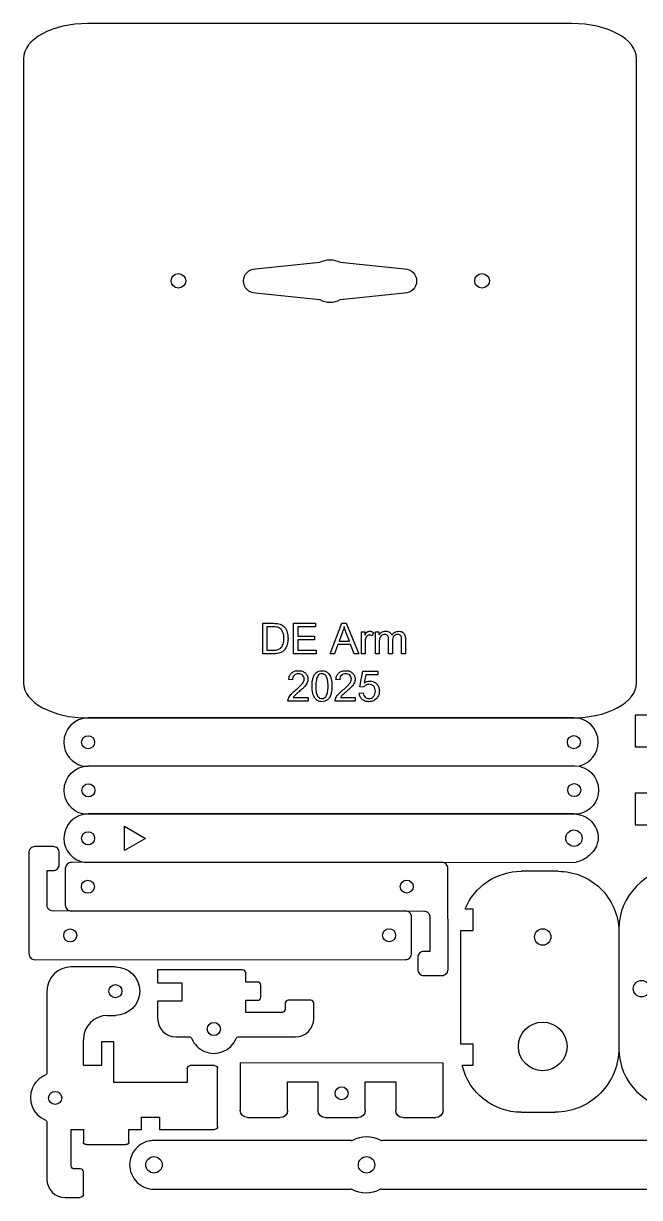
# Model space of a CAD drawing. Header units: millimetres. Extents: x 1 to 287, y -194 to -1.
# Drawn here: x 0.8 to 102.3, y -194.2 to -1 of the extents above; entities that cross this region are included whole.
import ezdxf

# ---------------------------------------------------------------- set-up
doc = ezdxf.new("R2010")
doc.units = ezdxf.units.MM
doc.layers.get('0').update_dxf_attribs({"linetype": 'CONTINUOUS'})

msp = doc.modelspace()

# ---------------------------------------------------------------- linework, layer by layer
for p, q in [((91.13, -1.02), (11.44, -1.03)), ((0.82, -6.8), (0.83, -109.52)), ((101.78, -109.51), (101.76, -6.78)), ((39.04, -41.39), (49.62, -40.3)), ((49.62, -40.3), (49.63, -40.3)), ((52.95, -40.3), (63.55, -41.38)), ((49.63, -46.46), (39.04, -45.39)), ((63.55, -45.38), (52.95, -46.46)), ((40.25, -104.71), (40.25, -99.71)), ((40.25, -99.71), (41.97, -99.71)), ((41.96, -100.3), (40.91, -100.3)), ((40.91, -100.3), (40.91, -104.12)), ((53.33, -101.19), (52.78, -102.66)), ((54.48, -102.66), (53.96, -101.28)), ((56.46, -104.71), (56.46, -101.09)), ((56.46, -101.09), (57.02, -101.09)), ((57.02, -101.09), (57.02, -101.64)), ((58.43, -101.21), (58.22, -101.78)), ((58.8, -104.71), (58.8, -101.09)), ((58.8, -101.09), (59.35, -101.09)), ((59.35, -101.09), (59.35, -101.6)), ((60.95, -104.71), (60.95, -102.36)), ((63.71, -102.23), (63.71, -104.71)), ((40.91, -104.12), (41.98, -104.12)), ((52.78, -102.66), (54.48, -102.66)), ((57.08, -102.82), (57.08, -104.71)), ((59.41, -102.83), (59.41, -104.71)), ((61.56, -102.61), (61.56, -104.71)), ((63.09, -104.71), (63.09, -102.43)), ((42.05, -104.71), (40.25, -104.71)), ((57.08, -104.71), (56.46, -104.71)), ((59.41, -104.71), (58.8, -104.71)), ((61.56, -104.71), (60.95, -104.71)), ((63.71, -104.71), (63.09, -104.71)), ((56.22, -110.15), (56.7, -107.59)), ((56.7, -107.59), (59.19, -107.59)), ((57.19, -108.17), (56.92, -109.52)), ((59.19, -108.17), (57.19, -108.17)), ((59.19, -107.59), (59.19, -108.17)), ((45.12, -109.01), (44.49, -108.94)), ((52.89, -109.01), (52.26, -108.94)), ((45.23, -111.93), (47.68, -111.93)), ((47.68, -111.93), (47.68, -112.52)), ((53, -111.93), (55.45, -111.93)), ((55.45, -111.93), (55.45, -112.52)), ((56.11, -111.21), (56.75, -111.15)), ((56.79, -110.23), (56.22, -110.15)), ((47.68, -112.52), (44.37, -112.52)), ((55.45, -112.52), (52.14, -112.52)), ((91.46, -115.26), (11.46, -115.28)), ((11.46, -115.28), (91.15, -115.27)), ((10.61, -123.19), (92.41, -123.15)), ((91.51, -123.15), (11.51, -123.19)), ((10.57, -131.08), (92.36, -131.06)), ((91.46, -131.06), (11.47, -131.08)), ((11.03, -139.06), (91.81, -139.01)), ((88.86, -140.51), (82.79, -140.51)), ((73.55, -146.68), (74.79, -146.68)), ((74.79, -146.68), (74.79, -150.28)), ((74.79, -150.28), (72.79, -150.28)), ((72.79, -150.28), (72.79, -168.88)), ((98.85, -150.01), (98.86, -169.65)), ((15.96, -156.23), (8.69, -156.23)), ((36.91, -156.73), (22.91, -156.73)), ((22.91, -156.73), (22.91, -158.88)), ((37.41, -158.73), (37.41, -157.23)), ((4.69, -160.23), (4.68, -173.6)), ((22.91, -158.88), (26.91, -158.88)), ((26.91, -158.88), (26.91, -161.88)), ((39.41, -158.73), (37.41, -158.73)), ((39.91, -161.23), (39.91, -159.23)), ((26.91, -161.88), (22.91, -161.88)), ((22.91, -161.88), (22.91, -164.74)), ((37.41, -163.73), (37.41, -161.73)), ((37.41, -161.73), (39.41, -161.73)), ((43.91, -162.23), (43.91, -163.24)), ((48.11, -161.73), (44.41, -161.73)), ((48.61, -164.74), (48.61, -162.23)), ((43.41, -163.74), (37.41, -163.73)), ((14.68, -164.23), (15.96, -164.23)), ((25.91, -167.74), (28.07, -167.74)), ((36.3, -167.74), (45.61, -167.74)), ((10.68, -172.48), (10.68, -168.23)), ((15.68, -168.55), (13.68, -168.55)), ((13.68, -168.55), (13.68, -172.48)), ((15.68, -175.28), (15.68, -168.55)), ((72.79, -168.88), (74.8, -168.88)), ((74.8, -168.88), (74.8, -172.48)), ((13.68, -172.48), (10.68, -172.48)), ((27.78, -172.98), (27.78, -175.28)), ((32.28, -172.48), (28.28, -172.48)), ((32.78, -182.48), (32.78, -172.98)), ((69.91, -172.06), (36.51, -172.05)), ((36.51, -172.05), (36.51, -179.82)), ((69.91, -179.83), (69.91, -172.06)), ((74.8, -172.48), (73.07, -172.48)), ((27.78, -175.28), (15.68, -175.28)), ((44.31, -179.83), (44.31, -175.13)), ((44.31, -175.13), (49.31, -175.13)), ((49.31, -175.13), (49.31, -179.83)), ((57.11, -179.83), (57.11, -175.13)), ((57.11, -175.13), (62.11, -175.13)), ((62.11, -175.13), (62.11, -179.83)), ((20.23, -182.98), (20.23, -180.98)), ((20.23, -180.98), (23.23, -180.98)), ((23.23, -180.98), (23.23, -182.98)), ((37.71, -181.02), (43.11, -181.03)), ((50.51, -181.03), (55.91, -181.03)), ((63.31, -181.03), (68.71, -181.03)), ((82.79, -180.15), (88.36, -180.15)), ((4.68, -181.87), (4.68, -189.98)), ((8.68, -188.98), (8.68, -182.98)), ((8.68, -182.98), (10.68, -182.98)), ((10.68, -182.98), (10.68, -184.98)), ((18.18, -184.98), (18.18, -182.98)), ((18.18, -182.98), (20.23, -182.98)), ((23.23, -182.98), (32.28, -182.98)), ((54.79, -184.81), (22.3, -184.81)), ((137.34, -184.81), (59.83, -184.81)), ((11.18, -185.48), (17.68, -185.48)), ((4.68, -189.98), (4.68, -191.18)), ((10.18, -189.48), (9.18, -189.48)), ((10.68, -193.68), (10.68, -189.98)), ((22.32, -192.81), (54.71, -192.81)), ((59.76, -192.81), (137.47, -192.81)), ((7.68, -194.18), (10.18, -194.18))]:
    msp.add_line(p, q)
for points in [[(49.04, -104.12), (49.04, -104.71), (45.3, -104.71), (45.3, -99.71), (48.92, -99.71), (48.92, -100.3), (45.97, -100.3), (45.97, -101.83), (48.73, -101.83), (48.73, -102.42), (45.97, -102.42), (45.97, -104.12)], [(52.59, -103.2), (52.04, -104.71), (51.34, -104.71), (53.26, -99.71), (53.97, -99.71), (56.02, -104.71), (55.27, -104.71), (54.68, -103.2)], [(119.35, -132.84), (131.35, -132.84), (131.35, -114.84), (119.35, -114.84), (119.35, -110.84), (109.35, -110.84), (109.35, -114.84), (101.55, -114.84), (101.55, -120.04), (104.25, -120.04), (104.25, -127.64), (101.55, -127.64), (101.55, -132.84), (109.35, -132.84), (109.35, -136.84), (119.35, -136.84)], [(17.46, -137.09), (17.47, -133.09), (20.93, -135.1)]]:
    msp.add_lwpolyline(points, close=True)
for points in [[(63.72, -147.03), (5.71, -147.06, -0.414214), (4.71, -146.06), (4.71, -140.4), (5.71, -140.4, 0.414214), (6.71, -139.4), (6.71, -137.44, 0.414214), (5.7, -136.44), (2.7, -136.44, 0.414214), (1.7, -137.44), (1.71, -154.06, 0.414214), (2.71, -155.06), (63.73, -155.03, 0.414214), (64.73, -154.03), (64.72, -148.03, 0.414214)], [(8.72, -147.06), (66.73, -147.03, -0.414214), (67.73, -148.03), (67.73, -153.69), (66.73, -153.69, 0.414214), (65.73, -154.69), (65.73, -156.65, 0.414214), (66.73, -157.65), (69.73, -157.65, 0.414214), (70.73, -156.64), (70.72, -140.03, 0.414214), (69.72, -139.03), (8.71, -139.06, 0.414214), (7.71, -140.06), (7.71, -146.06, 0.414214)]]:
    msp.add_lwpolyline(points, format="xyb", close=True)
for centre, radius in [((26.33, -43.36), 1.2), ((76.33, -43.36), 1.2), ((11.46, -119.28), 1.08), ((91.46, -119.26), 1.08), ((11.51, -127.19), 1.08), ((91.51, -127.15), 1.08), ((11.46, -135.08), 1.08), ((91.46, -135.06), 1.35), ((11.42, -143.06), 1.07), ((63.92, -143.03), 1.07), ((8.52, -151.06), 1.07), ((61.02, -151.03), 1.07), ((86.32, -151.32), 1.35), ((15.96, -160.23), 1.08), ((102.59, -159.82), 1.35), ((32.16, -166.46), 1.08), ((86.32, -169.33), 4), ((6.03, -177.8), 1.08), ((53.21, -177.03), 1.07), ((22.31, -188.81), 1.35), ((57.31, -188.81), 1.35)]:
    msp.add_circle(centre, radius)
for centre, major_axis, ratio, start_param, end_param in [((51.47, -42.61), (0.98, 4.17), 0.902429, 2.904935, 3.350449), ((51.17, -43.15), (-1.73, 3.34), 0.95817, 2.681338, 3.160658)]:
    msp.add_ellipse(centre, major_axis=major_axis, ratio=ratio, start_param=start_param, end_param=end_param)
for points in [[(11.44, -1.03), (5.57, -1.03), (0.82, -3.61), (0.82, -6.8)], [(101.76, -6.78), (101.76, -3.6), (97, -1.02), (91.13, -1.02)], [(0.83, -109.52), (0.83, -112.7), (5.59, -115.28), (11.46, -115.28)], [(91.15, -115.27), (97.02, -115.27), (101.78, -112.69), (101.78, -109.51)], [(73.55, -146.68), (75.08, -142.99), (78.7, -140.51), (82.79, -140.51)], [(108.85, -140), (103.33, -140), (98.85, -144.48), (98.85, -150.01)], [(8.69, -156.23), (6.48, -156.23), (4.69, -158.02), (4.69, -160.23)], [(37.41, -157.23), (37.41, -156.96), (37.19, -156.73), (36.91, -156.73)], [(39.91, -159.23), (39.91, -158.96), (39.69, -158.73), (39.41, -158.73)], [(39.41, -161.73), (39.69, -161.73), (39.91, -161.51), (39.91, -161.23)], [(44.41, -161.73), (44.14, -161.73), (43.91, -161.96), (43.91, -162.23)], [(48.61, -162.23), (48.61, -161.96), (48.39, -161.73), (48.11, -161.73)], [(14.68, -164.23), (12.47, -164.23), (10.68, -166.02), (10.68, -168.23)], [(22.91, -164.74), (22.91, -166.4), (24.26, -167.74), (25.91, -167.74)], [(45.61, -167.74), (47.27, -167.74), (48.61, -166.4), (48.61, -164.74)], [(98.86, -169.65), (98.86, -175.17), (103.34, -179.64), (108.86, -179.64)], [(27.78, -172.98), (27.78, -172.71), (28.01, -172.48), (28.28, -172.48)], [(32.28, -172.48), (32.56, -172.48), (32.78, -172.71), (32.78, -172.98)], [(82.79, -180.15), (78.17, -180.15), (74.15, -176.97), (73.07, -172.48)], [(37.71, -181.02), (37.05, -181.02), (36.51, -180.49), (36.51, -179.82)], [(44.31, -179.83), (44.31, -180.49), (43.78, -181.03), (43.11, -181.03)], [(50.51, -181.03), (49.85, -181.03), (49.31, -180.49), (49.31, -179.83)], [(57.11, -179.83), (57.11, -180.49), (56.58, -181.03), (55.91, -181.03)], [(63.31, -181.03), (62.65, -181.03), (62.11, -180.49), (62.11, -179.83)], [(69.91, -179.83), (69.91, -180.49), (69.38, -181.03), (68.71, -181.03)], [(32.78, -182.48), (32.78, -182.76), (32.56, -182.98), (32.28, -182.98)], [(11.18, -185.48), (10.91, -185.48), (10.68, -185.26), (10.68, -184.98)], [(18.18, -184.98), (18.18, -185.26), (17.96, -185.48), (17.68, -185.48)], [(4.68, -191.18), (4.68, -192.84), (6.02, -194.18), (7.68, -194.18)], [(10.68, -189.98), (10.68, -189.71), (10.46, -189.48), (10.18, -189.48)], [(10.68, -193.68), (10.68, -193.96), (10.46, -194.18), (10.18, -194.18)]]:
    msp.add_open_spline(points, degree=3)
for points, knots in [([(49.63, -40.3), (50.12, -40.03), (50.69, -39.88), (51.29, -39.88), (51.89, -39.88), (52.46, -40.03), (52.95, -40.3)], [6, 6, 6, 6, 7, 7, 7, 8, 8, 8, 8]), ([(39.04, -45.39), (37.94, -45.39), (37.04, -44.5), (37.04, -43.39), (37.04, -42.29), (37.94, -41.39), (39.04, -41.39)], [2, 2, 2, 2, 3, 3, 3, 4, 4, 4, 4]), ([(63.55, -41.38), (64.66, -41.38), (65.55, -42.28), (65.55, -44.48), (64.66, -45.38), (63.55, -45.38)], [9, 9, 9, 9, 10, 10, 11, 11, 11, 11]), ([(42.81, -100.41), (42.7, -100.38), (42.42, -100.3), (42.13, -100.3), (41.96, -100.3)], [0, 0, 0, 0, 0.03554166, 0.08650968, 0.08650968, 0.08650968, 0.08650968]), ([(41.97, -99.71), (42.14, -99.71), (42.44, -99.72), (42.73, -99.76), (42.86, -99.79)], [0, 0, 0, 0, 0.05144661, 0.08943068, 0.08943068, 0.08943068, 0.08943068]), ([(43.44, -100.97), (43.35, -100.84), (43.19, -100.6), (42.94, -100.47), (42.81, -100.41)], [0, 0, 0, 0, 0.04530225, 0.08544987, 0.08544987, 0.08544987, 0.08544987]), ([(42.86, -99.79), (43, -99.82), (43.26, -99.9), (43.48, -100.06), (43.59, -100.14)], [0, 0, 0, 0, 0.04217507, 0.08221363, 0.08221363, 0.08221363, 0.08221363]), ([(43.59, -100.14), (43.72, -100.26), (43.97, -100.51), (44.11, -100.83), (44.18, -101)], [0, 0, 0, 0, 0.0514313, 0.1048584, 0.1048584, 0.1048584, 0.1048584]), ([(53.6, -100.24), (53.57, -100.4), (53.5, -100.72), (53.39, -101.04), (53.33, -101.19)], [0, 0, 0, 0, 0.04928264, 0.09930154, 0.09930154, 0.09930154, 0.09930154]), ([(53.96, -101.28), (53.89, -101.08), (53.76, -100.74), (53.65, -100.39), (53.6, -100.24)], [0, 0, 0, 0, 0.0611193, 0.1096047, 0.1096047, 0.1096047, 0.1096047]), ([(43.7, -102.18), (43.69, -101.94), (43.69, -101.52), (43.51, -101.14), (43.44, -100.97)], [0, 0, 0, 0, 0.0696235, 0.1242727, 0.1242727, 0.1242727, 0.1242727]), ([(43.57, -103.14), (43.6, -103), (43.69, -102.68), (43.69, -102.35), (43.7, -102.18)], [0, 0, 0, 0, 0.04519726, 0.09774121, 0.09774121, 0.09774121, 0.09774121]), ([(44.18, -101), (44.24, -101.18), (44.36, -101.57), (44.37, -101.97), (44.38, -102.19)], [0, 0, 0, 0, 0.0575391, 0.1208295, 0.1208295, 0.1208295, 0.1208295]), ([(44.38, -102.19), (44.38, -102.37), (44.37, -102.71), (44.29, -103.04), (44.25, -103.2)], [0, 0, 0, 0, 0.0538204, 0.1020998, 0.1020998, 0.1020998, 0.1020998]), ([(57.02, -101.64), (57.08, -101.53), (57.18, -101.34), (57.34, -101.19), (57.41, -101.13)], [0, 0, 0, 0, 0.03787084, 0.06433979, 0.06433979, 0.06433979, 0.06433979]), ([(57.18, -102.1), (57.15, -102.21), (57.09, -102.45), (57.08, -102.69), (57.08, -102.82)], [0, 0, 0, 0, 0.03512546, 0.0725595, 0.0725595, 0.0725595, 0.0725595]), ([(57.41, -101.77), (57.36, -101.81), (57.26, -101.9), (57.21, -102.03), (57.18, -102.1)], [0, 0, 0, 0, 0.01984051, 0.04100721, 0.04100721, 0.04100721, 0.04100721]), ([(57.41, -101.13), (57.47, -101.1), (57.59, -101.03), (57.73, -101.01), (57.8, -101.01)], [0, 0, 0, 0, 0.02105012, 0.0419116, 0.0419116, 0.0419116, 0.0419116]), ([(57.77, -101.64), (57.71, -101.65), (57.57, -101.66), (57.46, -101.73), (57.41, -101.77)], [0, 0, 0, 0, 0.01934457, 0.03872544, 0.03872544, 0.03872544, 0.03872544]), ([(58.22, -101.78), (58.15, -101.74), (58.01, -101.66), (57.85, -101.65), (57.77, -101.64)], [0, 0, 0, 0, 0.02462187, 0.04737646, 0.04737646, 0.04737646, 0.04737646]), ([(57.8, -101.01), (57.91, -101.02), (58.13, -101.04), (58.33, -101.15), (58.43, -101.21)], [0, 0, 0, 0, 0.03168105, 0.06677542, 0.06677542, 0.06677542, 0.06677542]), ([(59.35, -101.6), (59.41, -101.52), (59.53, -101.34), (59.71, -101.23), (59.8, -101.17)], [0, 0, 0, 0, 0.031125, 0.06272665, 0.06272665, 0.06272665, 0.06272665]), ([(59.51, -102.08), (59.48, -102.18), (59.41, -102.43), (59.41, -102.69), (59.41, -102.83)], [0, 0, 0, 0, 0.03290709, 0.07663322, 0.07663322, 0.07663322, 0.07663322]), ([(59.83, -101.68), (59.76, -101.73), (59.62, -101.84), (59.55, -102), (59.51, -102.08)], [0, 0, 0, 0, 0.0252437, 0.05169564, 0.05169564, 0.05169564, 0.05169564]), ([(59.8, -101.17), (59.9, -101.13), (60.1, -101.03), (60.33, -101.02), (60.44, -101.01)], [0, 0, 0, 0, 0.03266507, 0.06710076, 0.06710076, 0.06710076, 0.06710076]), ([(60.31, -101.54), (60.22, -101.55), (60.05, -101.56), (59.9, -101.64), (59.83, -101.68)], [0, 0, 0, 0, 0.02521466, 0.05048576, 0.05048576, 0.05048576, 0.05048576]), ([(60.8, -101.75), (60.74, -101.69), (60.6, -101.56), (60.41, -101.55), (60.31, -101.54)], [0, 0, 0, 0, 0.02503735, 0.05481185, 0.05481185, 0.05481185, 0.05481185]), ([(60.44, -101.01), (60.57, -101.01), (60.8, -101.02), (61.01, -101.13), (61.1, -101.18)], [0, 0, 0, 0, 0.03681696, 0.06863601, 0.06863601, 0.06863601, 0.06863601]), ([(60.95, -102.36), (60.95, -102.24), (60.94, -102.02), (60.84, -101.83), (60.8, -101.75)], [0, 0, 0, 0, 0.03600771, 0.06395422, 0.06395422, 0.06395422, 0.06395422]), ([(61.1, -101.18), (61.18, -101.24), (61.34, -101.36), (61.43, -101.55), (61.47, -101.64)], [0, 0, 0, 0, 0.02981937, 0.06014941, 0.06014941, 0.06014941, 0.06014941]), ([(61.47, -101.64), (61.62, -101.46), (61.91, -101.1), (62.37, -101.04), (62.59, -101.01)], [0, 0, 0, 0, 0.0686253, 0.1330233, 0.1330233, 0.1330233, 0.1330233]), ([(61.82, -101.8), (61.74, -101.9), (61.57, -102.15), (61.57, -102.44), (61.56, -102.61)], [0, 0, 0, 0, 0.0379679, 0.08663918, 0.08663918, 0.08663918, 0.08663918]), ([(62.45, -101.54), (62.33, -101.55), (62.09, -101.57), (61.91, -101.72), (61.82, -101.8)], [0, 0, 0, 0, 0.0355394, 0.06987729, 0.06987729, 0.06987729, 0.06987729]), ([(62.82, -101.64), (62.76, -101.61), (62.65, -101.55), (62.52, -101.55), (62.45, -101.54)], [0, 0, 0, 0, 0.01859672, 0.03853226, 0.03853226, 0.03853226, 0.03853226]), ([(62.59, -101.01), (62.75, -101.02), (63.06, -101.03), (63.3, -101.22), (63.42, -101.31)], [0, 0, 0, 0, 0.04825068, 0.09004542, 0.09004542, 0.09004542, 0.09004542]), ([(63.03, -101.9), (63.01, -101.85), (62.96, -101.74), (62.87, -101.68), (62.82, -101.64)], [0, 0, 0, 0, 0.01691161, 0.03443789, 0.03443789, 0.03443789, 0.03443789]), ([(63.09, -102.43), (63.09, -102.33), (63.09, -102.15), (63.05, -101.97), (63.03, -101.9)], [0, 0, 0, 0, 0.03167091, 0.05339562, 0.05339562, 0.05339562, 0.05339562]), ([(63.42, -101.31), (63.5, -101.43), (63.69, -101.71), (63.7, -102.04), (63.71, -102.23)], [0, 0, 0, 0, 0.04358368, 0.0980415, 0.0980415, 0.0980415, 0.0980415]), ([(41.98, -104.12), (42.12, -104.12), (42.39, -104.12), (42.64, -104.06), (42.75, -104.03)], [0, 0, 0, 0, 0.0441426, 0.07818948, 0.07818948, 0.07818948, 0.07818948]), ([(42.75, -104.03), (42.84, -104), (43, -103.94), (43.14, -103.83), (43.2, -103.77)], [0, 0, 0, 0, 0.02772183, 0.05231277, 0.05231277, 0.05231277, 0.05231277]), ([(43.2, -103.77), (43.28, -103.68), (43.44, -103.5), (43.52, -103.26), (43.57, -103.14)], [0, 0, 0, 0, 0.03456738, 0.07339644, 0.07339644, 0.07339644, 0.07339644]), ([(43.91, -103.93), (43.84, -104.01), (43.7, -104.19), (43.53, -104.32), (43.45, -104.38)], [0, 0, 0, 0, 0.03369218, 0.06464278, 0.06464278, 0.06464278, 0.06464278]), ([(44.25, -103.2), (44.2, -103.33), (44.12, -103.59), (43.97, -103.82), (43.91, -103.93)], [0, 0, 0, 0, 0.0430123, 0.08083236, 0.08083236, 0.08083236, 0.08083236]), ([(42.85, -104.63), (42.73, -104.65), (42.46, -104.71), (42.19, -104.71), (42.05, -104.71)], [0, 0, 0, 0, 0.03797411, 0.08074556, 0.08074556, 0.08074556, 0.08074556]), ([(43.45, -104.38), (43.36, -104.43), (43.17, -104.54), (42.96, -104.6), (42.85, -104.63)], [0, 0, 0, 0, 0.03078116, 0.06491849, 0.06491849, 0.06491849, 0.06491849]), ([(44.49, -108.94), (44.52, -108.73), (44.58, -108.32), (44.85, -108.01), (44.98, -107.87)], [0, 0, 0, 0, 0.0640462, 0.1202728, 0.1202728, 0.1202728, 0.1202728]), ([(44.98, -107.87), (45.14, -107.76), (45.48, -107.53), (45.89, -107.51), (46.11, -107.5)], [0, 0, 0, 0, 0.0568469, 0.1215526, 0.1215526, 0.1215526, 0.1215526]), ([(46.1, -108), (45.96, -108.01), (45.7, -108.03), (45.49, -108.19), (45.39, -108.27)], [0, 0, 0, 0, 0.04045497, 0.07735181, 0.07735181, 0.07735181, 0.07735181]), ([(46.78, -108.26), (46.68, -108.18), (46.48, -108.03), (46.23, -108.01), (46.1, -108)], [0, 0, 0, 0, 0.03541216, 0.07387658, 0.07387658, 0.07387658, 0.07387658]), ([(46.11, -107.5), (46.34, -107.51), (46.76, -107.53), (47.09, -107.78), (47.25, -107.9)], [0, 0, 0, 0, 0.0652286, 0.1230337, 0.1230337, 0.1230337, 0.1230337]), ([(47.25, -107.9), (47.37, -108.04), (47.62, -108.32), (47.65, -108.7), (47.67, -108.88)], [0, 0, 0, 0, 0.054646, 0.10988, 0.10988, 0.10988, 0.10988]), ([(48.52, -108.63), (48.58, -108.46), (48.71, -108.14), (48.95, -107.9), (49.06, -107.79)], [0, 0, 0, 0, 0.0531295, 0.1006075, 0.1006075, 0.1006075, 0.1006075]), ([(49.06, -107.79), (49.19, -107.7), (49.47, -107.53), (49.8, -107.51), (49.97, -107.5)], [0, 0, 0, 0, 0.04631509, 0.09681628, 0.09681628, 0.09681628, 0.09681628]), ([(49.96, -108), (49.83, -108.02), (49.55, -108.05), (49.38, -108.26), (49.28, -108.36)], [0, 0, 0, 0, 0.03906838, 0.07896531, 0.07896531, 0.07896531, 0.07896531]), ([(50.68, -108.41), (50.58, -108.29), (50.39, -108.07), (50.1, -108.02), (49.96, -108)], [0, 0, 0, 0, 0.04433271, 0.08501144, 0.08501144, 0.08501144, 0.08501144]), ([(49.97, -107.5), (50.09, -107.5), (50.34, -107.51), (50.57, -107.61), (50.67, -107.66)], [0, 0, 0, 0, 0.03799398, 0.07304242, 0.07304242, 0.07304242, 0.07304242]), ([(50.67, -107.66), (50.77, -107.72), (50.97, -107.84), (51.1, -108.03), (51.17, -108.13)], [0, 0, 0, 0, 0.03399822, 0.06911883, 0.06911883, 0.06911883, 0.06911883]), ([(51.17, -108.13), (51.24, -108.24), (51.37, -108.47), (51.45, -108.73), (51.48, -108.87)], [0, 0, 0, 0, 0.03810018, 0.08083752, 0.08083752, 0.08083752, 0.08083752]), ([(52.26, -108.94), (52.29, -108.73), (52.35, -108.32), (52.62, -108.01), (52.75, -107.87)], [0, 0, 0, 0, 0.0640462, 0.1202728, 0.1202728, 0.1202728, 0.1202728]), ([(52.75, -107.87), (52.91, -107.76), (53.25, -107.53), (53.66, -107.51), (53.88, -107.5)], [0, 0, 0, 0, 0.0568469, 0.1215526, 0.1215526, 0.1215526, 0.1215526]), ([(53.87, -108), (53.73, -108.01), (53.47, -108.03), (53.26, -108.19), (53.16, -108.27)], [0, 0, 0, 0, 0.04045503, 0.07735181, 0.07735181, 0.07735181, 0.07735181]), ([(54.55, -108.26), (54.45, -108.18), (54.25, -108.03), (54, -108.01), (53.87, -108)], [0, 0, 0, 0, 0.03541206, 0.07387659, 0.07387659, 0.07387659, 0.07387659]), ([(53.88, -107.5), (54.11, -107.51), (54.52, -107.53), (54.86, -107.78), (55.02, -107.9)], [0, 0, 0, 0, 0.0652285, 0.1230337, 0.1230337, 0.1230337, 0.1230337]), ([(55.02, -107.9), (55.14, -108.04), (55.39, -108.32), (55.42, -108.7), (55.44, -108.88)], [0, 0, 0, 0, 0.0546459, 0.1098799, 0.1098799, 0.1098799, 0.1098799]), ([(45.39, -108.27), (45.31, -108.37), (45.15, -108.59), (45.13, -108.86), (45.12, -109.01)], [0, 0, 0, 0, 0.03751789, 0.08003349, 0.08003349, 0.08003349, 0.08003349]), ([(45.65, -110.67), (45.89, -110.48), (46.28, -110.15), (46.62, -109.77), (46.75, -109.61)], [0, 0, 0, 0, 0.0908155, 0.1529209, 0.1529209, 0.1529209, 0.1529209]), ([(47.14, -110.09), (47.02, -110.21), (46.72, -110.52), (46.39, -110.8), (46.19, -110.97)], [0, 0, 0, 0, 0.0536001, 0.1291758, 0.1291758, 0.1291758, 0.1291758]), ([(46.75, -109.61), (46.84, -109.49), (46.99, -109.26), (47.03, -108.99), (47.04, -108.87)], [0, 0, 0, 0, 0.04375348, 0.08035805, 0.08035805, 0.08035805, 0.08035805]), ([(47.04, -108.87), (47.03, -108.75), (47.01, -108.52), (46.85, -108.35), (46.78, -108.26)], [0, 0, 0, 0, 0.03423032, 0.06829805, 0.06829805, 0.06829805, 0.06829805]), ([(47.55, -109.47), (47.5, -109.58), (47.39, -109.8), (47.23, -109.98), (47.14, -110.09)], [0, 0, 0, 0, 0.03396381, 0.07374144, 0.07374144, 0.07374144, 0.07374144]), ([(47.67, -108.88), (47.67, -108.98), (47.66, -109.19), (47.58, -109.38), (47.55, -109.47)], [0, 0, 0, 0, 0.02991576, 0.06057753, 0.06057753, 0.06057753, 0.06057753]), ([(48.34, -110.05), (48.34, -109.78), (48.35, -109.3), (48.46, -108.83), (48.52, -108.63)], [0, 0, 0, 0, 0.080107, 0.1441439, 0.1441439, 0.1441439, 0.1441439]), ([(48.83, -112.08), (48.69, -111.82), (48.35, -111.18), (48.34, -110.47), (48.34, -110.05)], [0, 0, 0, 0, 0.0900221, 0.2118991, 0.2118991, 0.2118991, 0.2118991]), ([(49.28, -108.36), (49.19, -108.58), (48.96, -109.11), (48.97, -109.7), (48.97, -110.05)], [0, 0, 0, 0, 0.069271, 0.1733422, 0.1733422, 0.1733422, 0.1733422]), ([(48.97, -110.05), (48.96, -110.4), (48.96, -110.97), (49.17, -111.49), (49.25, -111.69)], [0, 0, 0, 0, 0.1028248, 0.1679485, 0.1679485, 0.1679485, 0.1679485]), ([(50.97, -110.05), (50.97, -109.7), (50.98, -109.13), (50.76, -108.61), (50.68, -108.41)], [0, 0, 0, 0, 0.1030008, 0.1680486, 0.1680486, 0.1680486, 0.1680486]), ([(50.68, -111.69), (50.76, -111.49), (50.98, -110.97), (50.97, -110.4), (50.97, -110.05)], [0, 0, 0, 0, 0.0651282, 0.1677038, 0.1677038, 0.1677038, 0.1677038]), ([(51.6, -110.05), (51.59, -110.32), (51.59, -110.8), (51.47, -111.27), (51.42, -111.47)], [0, 0, 0, 0, 0.0796815, 0.1438017, 0.1438017, 0.1438017, 0.1438017]), ([(51.48, -108.87), (51.52, -109.04), (51.59, -109.43), (51.6, -109.83), (51.6, -110.05)], [0, 0, 0, 0, 0.0520196, 0.118757, 0.118757, 0.118757, 0.118757]), ([(53.16, -108.27), (53.08, -108.37), (52.92, -108.59), (52.9, -108.86), (52.89, -109.01)], [0, 0, 0, 0, 0.03751789, 0.08003349, 0.08003349, 0.08003349, 0.08003349]), ([(53.42, -110.67), (53.66, -110.48), (54.05, -110.15), (54.39, -109.77), (54.52, -109.61)], [0, 0, 0, 0, 0.0908155, 0.1529208, 0.1529208, 0.1529208, 0.1529208]), ([(54.91, -110.09), (54.78, -110.21), (54.49, -110.52), (54.16, -110.8), (53.96, -110.97)], [0, 0, 0, 0, 0.0536001, 0.1291758, 0.1291758, 0.1291758, 0.1291758]), ([(54.52, -109.61), (54.61, -109.49), (54.76, -109.26), (54.79, -108.99), (54.81, -108.87)], [0, 0, 0, 0, 0.04375351, 0.08035808, 0.08035808, 0.08035808, 0.08035808]), ([(54.81, -108.87), (54.8, -108.75), (54.78, -108.52), (54.62, -108.35), (54.55, -108.26)], [0, 0, 0, 0, 0.03423032, 0.06829805, 0.06829805, 0.06829805, 0.06829805]), ([(55.32, -109.47), (55.27, -109.58), (55.16, -109.8), (55, -109.98), (54.91, -110.09)], [0, 0, 0, 0, 0.03396381, 0.07374144, 0.07374144, 0.07374144, 0.07374144]), ([(55.44, -108.88), (55.44, -108.98), (55.42, -109.19), (55.35, -109.38), (55.32, -109.47)], [0, 0, 0, 0, 0.02991576, 0.06057753, 0.06057753, 0.06057753, 0.06057753]), ([(57.17, -109.88), (57.09, -109.93), (56.95, -110.02), (56.84, -110.16), (56.79, -110.23)], [0, 0, 0, 0, 0.02626691, 0.05157304, 0.05157304, 0.05157304, 0.05157304]), ([(56.92, -109.52), (57.07, -109.42), (57.36, -109.25), (57.7, -109.22), (57.87, -109.2)], [0, 0, 0, 0, 0.0517851, 0.1007634, 0.1007634, 0.1007634, 0.1007634]), ([(57.7, -109.74), (57.61, -109.75), (57.42, -109.76), (57.25, -109.84), (57.17, -109.88)], [0, 0, 0, 0, 0.02842837, 0.05574122, 0.05574122, 0.05574122, 0.05574122]), ([(58.47, -110.05), (58.37, -109.96), (58.14, -109.78), (57.85, -109.76), (57.7, -109.74)], [0, 0, 0, 0, 0.04086495, 0.08467195, 0.08467195, 0.08467195, 0.08467195]), ([(57.87, -109.2), (58.08, -109.22), (58.49, -109.26), (58.81, -109.52), (58.97, -109.66)], [0, 0, 0, 0, 0.061424, 0.1220137, 0.1220137, 0.1220137, 0.1220137]), ([(58.77, -110.88), (58.76, -110.71), (58.74, -110.41), (58.56, -110.16), (58.47, -110.05)], [0, 0, 0, 0, 0.04756358, 0.08979931, 0.08979931, 0.08979931, 0.08979931]), ([(58.97, -109.66), (59.1, -109.82), (59.37, -110.16), (59.41, -110.6), (59.42, -110.82)], [0, 0, 0, 0, 0.0618681, 0.1276405, 0.1276405, 0.1276405, 0.1276405]), ([(44.45, -112.09), (44.5, -111.98), (44.6, -111.74), (44.76, -111.53), (44.85, -111.43)], [0, 0, 0, 0, 0.03729475, 0.0780238, 0.0780238, 0.0780238, 0.0780238]), ([(44.85, -111.43), (44.96, -111.31), (45.21, -111.04), (45.49, -110.8), (45.65, -110.67)], [0, 0, 0, 0, 0.0490851, 0.1106075, 0.1106075, 0.1106075, 0.1106075]), ([(45.49, -111.6), (45.44, -111.65), (45.34, -111.75), (45.26, -111.87), (45.23, -111.93)], [0, 0, 0, 0, 0.02181761, 0.04208886, 0.04208886, 0.04208886, 0.04208886]), ([(46.19, -110.97), (46.04, -111.09), (45.8, -111.3), (45.57, -111.52), (45.49, -111.6)], [0, 0, 0, 0, 0.05980015, 0.09496552, 0.09496552, 0.09496552, 0.09496552]), ([(49.25, -111.69), (49.35, -111.81), (49.54, -112.04), (49.83, -112.08), (49.97, -112.1)], [0, 0, 0, 0, 0.0443948, 0.08466084, 0.08466084, 0.08466084, 0.08466084]), ([(49.97, -112.1), (50.1, -112.08), (50.39, -112.03), (50.58, -111.81), (50.68, -111.69)], [0, 0, 0, 0, 0.04020509, 0.08459047, 0.08459047, 0.08459047, 0.08459047]), ([(51.42, -111.47), (51.35, -111.64), (51.23, -111.96), (50.99, -112.2), (50.87, -112.31)], [0, 0, 0, 0, 0.0529024, 0.1006211, 0.1006211, 0.1006211, 0.1006211]), ([(52.21, -112.09), (52.26, -111.98), (52.37, -111.74), (52.53, -111.53), (52.62, -111.43)], [0, 0, 0, 0, 0.03729477, 0.07802386, 0.07802386, 0.07802386, 0.07802386]), ([(52.62, -111.43), (52.73, -111.31), (52.98, -111.04), (53.26, -110.8), (53.42, -110.67)], [0, 0, 0, 0, 0.0490852, 0.1106074, 0.1106074, 0.1106074, 0.1106074]), ([(53.25, -111.6), (53.21, -111.65), (53.11, -111.75), (53.03, -111.87), (53, -111.93)], [0, 0, 0, 0, 0.02181761, 0.04208886, 0.04208886, 0.04208886, 0.04208886]), ([(53.96, -110.97), (53.81, -111.09), (53.57, -111.3), (53.34, -111.52), (53.25, -111.6)], [0, 0, 0, 0, 0.05980015, 0.09496557, 0.09496557, 0.09496557, 0.09496557]), ([(56.6, -112.22), (56.47, -112.08), (56.21, -111.79), (56.14, -111.41), (56.11, -111.21)], [0, 0, 0, 0, 0.0557992, 0.1147061, 0.1147061, 0.1147061, 0.1147061]), ([(56.75, -111.15), (56.78, -111.3), (56.83, -111.56), (57, -111.77), (57.08, -111.86)], [0, 0, 0, 0, 0.04293686, 0.07942285, 0.07942285, 0.07942285, 0.07942285]), ([(57.08, -111.86), (57.17, -111.93), (57.36, -112.07), (57.59, -112.09), (57.71, -112.1)], [0, 0, 0, 0, 0.03386804, 0.06856213, 0.06856213, 0.06856213, 0.06856213]), ([(57.71, -112.1), (57.86, -112.08), (58.14, -112.05), (58.36, -111.86), (58.46, -111.76)], [0, 0, 0, 0, 0.04177196, 0.08410003, 0.08410003, 0.08410003, 0.08410003]), ([(59.03, -112), (58.85, -112.17), (58.48, -112.53), (57.97, -112.58), (57.71, -112.6)], [0, 0, 0, 0, 0.0728535, 0.1488222, 0.1488222, 0.1488222, 0.1488222]), ([(58.46, -111.76), (58.55, -111.64), (58.74, -111.37), (58.76, -111.05), (58.77, -110.88)], [0, 0, 0, 0, 0.04518577, 0.09556901, 0.09556901, 0.09556901, 0.09556901]), ([(59.42, -110.82), (59.41, -111.04), (59.38, -111.46), (59.14, -111.82), (59.03, -112)], [0, 0, 0, 0, 0.064036, 0.1257029, 0.1257029, 0.1257029, 0.1257029]), ([(44.37, -112.52), (44.37, -112.44), (44.38, -112.3), (44.42, -112.16), (44.45, -112.09)], [0, 0, 0, 0, 0.02179108, 0.04344838, 0.04344838, 0.04344838, 0.04344838]), ([(49.97, -112.6), (49.74, -112.58), (49.3, -112.55), (48.98, -112.24), (48.83, -112.08)], [0, 0, 0, 0, 0.0658348, 0.1284087, 0.1284087, 0.1284087, 0.1284087]), ([(50.87, -112.31), (50.74, -112.39), (50.47, -112.57), (50.14, -112.59), (49.97, -112.6)], [0, 0, 0, 0, 0.04616515, 0.09683488, 0.09683488, 0.09683488, 0.09683488]), ([(52.14, -112.52), (52.14, -112.44), (52.15, -112.3), (52.19, -112.16), (52.21, -112.09)], [0, 0, 0, 0, 0.02179108, 0.04344838, 0.04344838, 0.04344838, 0.04344838]), ([(57.71, -112.6), (57.5, -112.59), (57.09, -112.57), (56.76, -112.33), (56.6, -112.22)], [0, 0, 0, 0, 0.0627199, 0.119947, 0.119947, 0.119947, 0.119947]), ([(11.46, -115.28), (9.25, -115.28), (7.46, -117.08), (7.46, -121.2), (8.81, -122.8), (10.61, -123.19)], [0, 0, 0, 0, 1, 1, 1.867426, 1.867426, 1.867426, 1.867426]), ([(92.41, -123.15), (94.16, -122.72), (95.46, -121.14), (95.46, -117.05), (93.67, -115.26), (91.46, -115.26)], [5.147423, 5.147423, 5.147423, 5.147423, 6, 6, 7, 7, 7, 7]), ([(10.57, -131.08), (8.81, -130.66), (7.51, -129.08), (7.51, -124.99), (9.3, -123.19), (11.51, -123.19)], [5.147423, 5.147423, 5.147423, 5.147423, 6, 6, 7, 7, 7, 7]), ([(91.51, -123.15), (93.72, -123.15), (95.51, -124.94), (95.51, -129.06), (94.16, -130.66), (92.36, -131.06)], [0, 0, 0, 0, 1, 1, 1.867426, 1.867426, 1.867426, 1.867426]), ([(11.47, -131.08), (9.26, -131.08), (7.47, -132.86), (7.46, -137.14), (9.02, -138.84), (11.03, -139.06)], [0, 0, 0, 0, 1, 1, 1.935611, 1.935611, 1.935611, 1.935611]), ([(91.46, -131.06), (91.98, -131.07), (92.5, -131.18), (93.48, -131.6), (93.92, -131.9), (94.67, -132.66), (94.97, -133.1), (95.36, -134.05), (95.45, -134.53), (95.45, -135.34), (95.4, -135.81), (94.99, -136.77), (94.73, -137.15), (94.01, -137.93), (93.52, -138.29), (92.6, -138.79), (92.17, -138.94), (91.81, -139.01)], [0, 0, 0, 0, 0.1583228, 0.1583228, 0.3187301, 0.3187301, 0.4778527, 0.4778527, 0.6258616, 0.6258616, 0.7220395, 0.7220395, 0.7966682, 0.7966682, 0.8950447, 0.8950447, 0.9850106, 0.9850106, 0.9850106, 0.9850106]), ([(88.86, -140.51), (90.15, -140.51), (91.41, -140.75), (93.79, -141.71), (94.88, -142.42), (96.74, -144.22), (97.5, -145.31), (98.56, -147.73), (98.84, -149.04), (98.87, -151.15), (98.86, -151.93), (98.86, -158.35), (98.86, -164), (98.86, -169.65)], [0, 0, 0, 0, 0.386919, 0.386919, 0.771442, 0.771442, 1.166937, 1.166937, 1.566338, 1.566338, 1.80022, 1.80022, 3.493782, 3.493782, 3.493782, 3.493782]), ([(15.96, -156.23), (18.16, -156.23), (19.96, -158.02), (19.96, -162.44), (18.16, -164.23), (15.96, -164.23)], [0, 0, 0, 0, 1, 1, 2, 2, 2, 2]), ([(43.91, -163.24), (43.91, -163.51), (43.69, -163.74), (43.41, -163.74), (43.41, -163.74), (43.41, -163.74), (43.41, -163.74)], [17, 17, 17, 17, 18, 18, 18, 19, 19, 19, 19]), ([(28.07, -167.74), (28.27, -167.74), (28.45, -167.86), (28.53, -168.04), (28.93, -168.99), (29.68, -169.74), (30.63, -170.15), (32.65, -171), (34.98, -170.06), (35.84, -168.04), (35.92, -167.86), (36.1, -167.74), (36.3, -167.74)], [5, 5, 5, 5, 6, 6, 6, 7, 7, 7, 8, 8, 8, 9, 9, 9, 9]), ([(98.86, -169.65), (98.86, -171.01), (98.59, -172.37), (97.55, -174.9), (96.79, -176.05), (94.87, -177.99), (93.73, -178.77), (91.82, -179.58), (91.15, -179.79), (89.77, -180.07), (89.06, -180.15), (88.36, -180.15)], [0, 0, 0, 0, 0.410177, 0.410177, 0.820353, 0.820353, 1.23053, 1.23053, 1.442042, 1.442042, 1.653555, 1.653555, 1.653555, 1.653555]), ([(4.68, -173.6), (4.68, -173.8), (4.56, -173.98), (4.38, -174.06), (3.43, -174.46), (2.68, -175.21), (2.28, -176.16), (1.41, -178.19), (2.35, -180.54), (4.38, -181.41), (4.56, -181.49), (4.68, -181.67), (4.68, -181.87)], [3, 3, 3, 3, 4, 4, 4, 5, 5, 5, 6, 6, 6, 7, 7, 7, 7]), ([(22.3, -184.81), (21.99, -184.81), (21.68, -184.84), (21.08, -184.99), (20.8, -185.09), (20.06, -185.46), (19.64, -185.78), (18.96, -186.56), (18.7, -187.01), (18.38, -187.91), (18.33, -188.14), (18.3, -188.81)], [-2.027017, -2.027017, -2.027017, -2.027017, -1.756588, -1.756588, -1.494311, -1.494311, -1.036914, -1.036914, -0.591796, -0.591796, -0.201697, -0.201697, -0.201697, -0.201697]), ([(54.79, -184.81), (54.87, -184.81), (54.96, -184.79), (55.03, -184.74), (56.45, -183.95), (58.17, -183.95), (59.59, -184.74), (59.66, -184.79), (59.75, -184.81), (59.83, -184.81)], [5, 5, 5, 5, 6, 6, 6, 7, 7, 7, 8, 8, 8, 8]), ([(9.18, -189.48), (8.9, -189.48), (8.68, -189.26), (8.68, -188.98), (8.68, -188.98), (8.68, -188.98), (8.68, -188.98)], [2, 2, 2, 2, 3, 3, 3, 4, 4, 4, 4]), ([(18.3, -188.81), (18.3, -188.82), (18.3, -188.84), (18.32, -189.18), (18.35, -189.74), (18.85, -190.88), (19.15, -191.32), (19.9, -192.04), (20.34, -192.33), (21.3, -192.71), (21.8, -192.81), (22.32, -192.81)], [-0.6944396, -0.6944396, -0.6944396, -0.6944396, -0.6842344, -0.6842344, -0.4681861, -0.4681861, -0.3095135, -0.3095135, -0.1549818, -0.1549818, 0, 0, 0, 0]), ([(59.76, -192.81), (59.67, -192.81), (59.59, -192.83), (59.51, -192.87), (58.1, -193.66), (56.37, -193.66), (54.95, -192.87), (54.88, -192.83), (54.8, -192.81), (54.71, -192.81)], [17, 17, 17, 17, 18, 18, 18, 19, 19, 19, 20, 20, 20, 20])]:
    msp.add_open_spline(points, degree=3, knots=knots)

doc.saveas('drawing.dxf')
